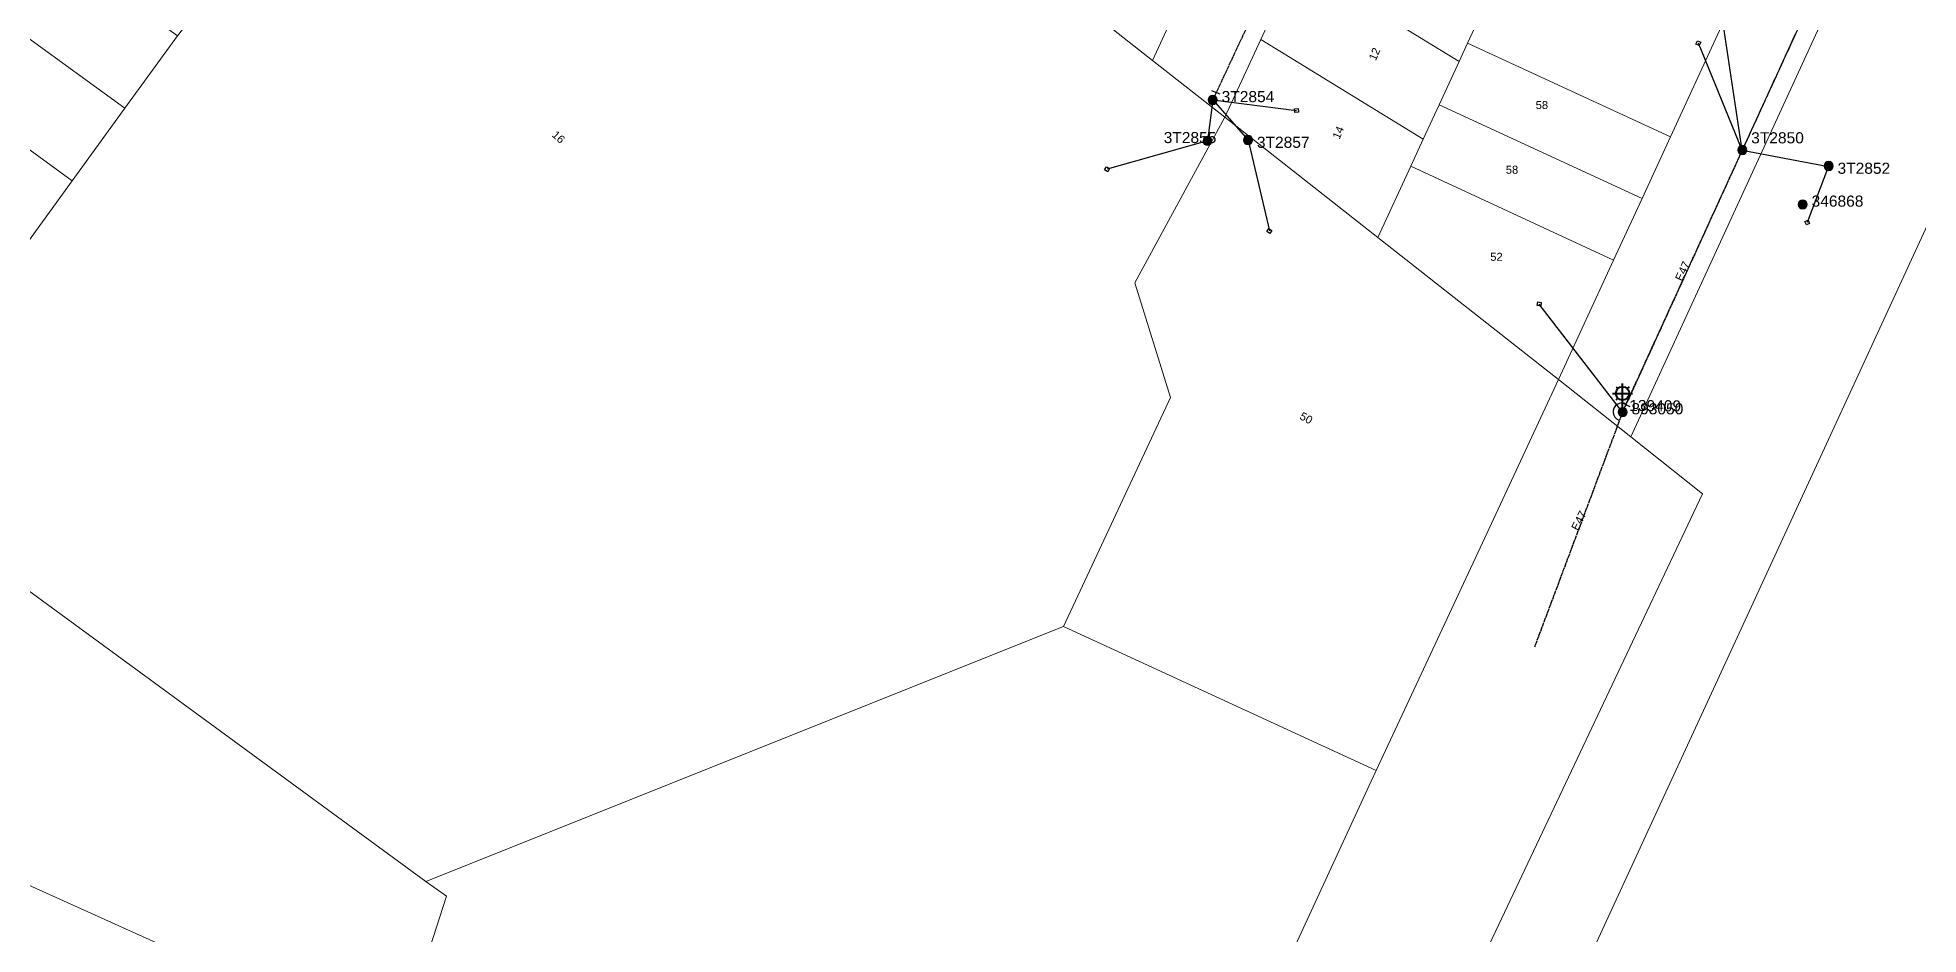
# Model space of a CAD drawing. Header units: metres. Extents: x 268894 to 271187, y 6187806 to 6189595.
# Drawn here: x 269720.7 to 270143.7, y 6188220.2 to 6188421.9 of the extents above; entities that cross this region are included whole.
import ezdxf
from ezdxf.enums import TextEntityAlignment as Align

# ---------------------------------------------------------------- set-up
doc = ezdxf.new("R2010")
doc.units = ezdxf.units.M
doc.linetypes.add('Cable Exist OH', pattern=[1, 1, 0])
doc.layers.get('0').update_dxf_attribs({"color": 6})
doc.layers.add('Cadastre Land Parcels_SP_EXT', color=9, linetype='Continuous', lineweight=5)
doc.layers.add('Cadastre Roads_SP_EXT', color=9, linetype='Continuous', lineweight=5)
for name, color, linetype in [('Equip_SP_SL_EXT', 7, 'Continuous'), ('Mains_LV_EXT', 7, 'Continuous'), ('Mains_SL_EXT', 7, 'Continuous'), ('Services_SP_EXT', 7, 'Continuous'), ('SupportsOH_SP_TR_HV_LV_SL_EXT', 7, 'Continuous')]:
    doc.layers.add(name, color=color, linetype=linetype)
doc.styles.add('iecARIAL', font='arial.ttf', dxfattribs={"height": 2})
doc.styles.add('POLE_LABEL', font='arial.ttf')
doc.styles.get("Standard").update_dxf_attribs({"font": 'arial.ttf'})

# ---------------------------------------------------------------- blocks, each defined once
blk = doc.blocks.new('SL_LANTERN_EXT')
at = {"lineweight": 40}
for p, q in [((-1.46, 5.68), (-1.06, 5.28)), ((0, 1.97), (0, 6.47)), ((1.46, 5.68), (1.06, 5.28)), ((-2.25, 4.22), (2.25, 4.22)), ((-1.46, 2.76), (-1.06, 3.16)), ((0, 0), (0, 2.72)), ((1.46, 2.76), (1.06, 3.16))]:
    blk.add_line(p, q, dxfattribs=at)
blk.add_circle((0, 4.22), 1.5, dxfattribs=at)
at = {"style": 'iecARIAL', "flags": 8}
blk.add_attdef('ASSET_NUM', (1.5, 1.5), '', height=2.5, dxfattribs=at)
for tag, p, height, flags in [('OPERATING_VOLTAGE', (0.98, -1.65), 0.2, 9), ('ORIENTATION', (0.98, -1.85), 0.2, 9), ('OWNED_BY', (0.98, -2.05), 0.2, 9), ('STATE', (0.98, -2.25), 0.2, 9), ('CONSTRUCTED_VOLTAGE', (0.98, -0.65), 0.2, 9), ('CONTROL_TYPE', (0.98, -0.85), 0.2, 9), ('LANTERN_PURPOSE', (0.98, -1.05), 0.2, 9), ('LANTERN_TYPE', (0.98, -1.25), 0.2, 9), ('NO_PHASES', (0.98, -1.45), 0.2, 9), ('USAGE', (0.98, -2.45), 0.2, 9), ('CEXIST', (0.98, -2.65), 0.2, 9), ('CNEW', (0.98, -2.85), 0.2, 9), ('CNUMBER', (0.98, -3.05), 0.2, 9), ('CREMOVE', (0.98, -3.25), 0.2, 9), ('CREPLACE', (0.98, -3.45), 0.2, 9), ('LKINGHEIGHT', (0.98, -3.65), 0.2, 9), ('LBRACKET', (0.98, -3.85), 0.2, 9), ('LBRACKETVOCAB', (0.98, -4.05), 0.2, 9), ('LCATEGORY', (0.98, -4.25), 0.2, 9), ('LNUMBER', (2.18, -3.25), 2.5, 8), ('LCHARGE1', (0.98, -4.45), 0.2, 9), ('LCHARGE1PERCENT', (0.98, -4.65), 0.2, 9), ('LCHARGE2', (0.98, -4.85), 0.2, 9), ('LCHARGE2PERCENT', (0.98, -5.05), 0.2, 9), ('LCHARGE3', (0.98, -5.25), 0.2, 9), ('LCHARGE3PERCENT', (0.98, -5.45), 0.2, 9), ('LEXIST', (0.98, -5.65), 0.2, 9), ('LLAMP', (0.98, -5.85), 0.2, 9), ('LLAMPVOCAB', (0.98, -6.05), 0.2, 9), ('LMAST', (0.98, -6.25), 0.2, 9), ('LMASTVOCAB', (0.98, -6.45), 0.2, 9), ('LNEW', (0.98, -6.65), 0.2, 9), ('LANTNUMBER', (0.98, -6.85), 0.2, 9), ('LOUTREACH', (0.98, -7.25), 0.2, 9), ('LOUTREACHVOCAB', (0.98, -7.45), 0.2, 9), ('LRATECODE', (0.98, -7.65), 0.2, 9), ('LREMOVE', (0.98, -7.85), 0.2, 9), ('LREPLACE', (0.98, -8.05), 0.2, 9), ('LTYPE', (0.98, -8.25), 0.2, 9), ('LTYPEVOCAB', (0.98, -8.45), 0.2, 9), ('LEGEND', (0.98, -8.65), 0.2, 9), ('STREETNAME', (0.98, -9.25), 0.2, 9), ('SUBURB', (0.98, -9.45), 0.2, 1), ('LOCATION', (0.98, -8.85), 0.2, 9), ('NOTES', (0.98, -9.05), 0.2, 9)]:
    blk.add_attdef(tag, p, '', height=height, dxfattribs=dict(flags=flags))
blk = doc.blocks.new('CCP_EXT')
blk.add_wipeout([(0, 0.57), (0.57, 0), (0, -0.57), (-0.57, 0)])
blk.add_lwpolyline([(-0.57, 0), (0, 0.57), (0.57, 0), (0, -0.57), (-0.57, 0)])
at = {"flags": 1}
blk.add_attdef('Z', (0, 0), '', height=0.2, dxfattribs=at)
at = {"flags": 9}
for tag, p in [('CCP_TYPE', (0, 0)), ('CONSTRUCTED_VOLTAGE', (0, -0.2)), ('OPERATING_VOLTAGE', (0, -0.6)), ('ORIENTATION', (0, -0.8)), ('OWNED_BY', (0, -1)), ('STATE', (0, -1.8)), ('NO_PHASES', (0, -0.4)), ('USAGE', (0, -1.2)), ('LEGEND', (0, -1.4)), ('LIFE_SUPPORT', (0, -1.6)), ('NOTES', (0, -2))]:
    blk.add_attdef(tag, text='', height=0.2, dxfattribs=at).set_placement(p, align=Align.MIDDLE_LEFT)
blk = doc.blocks.new('POLE_EXT')
blk.add_hatch(color=256).paths.add_polyline_path([(-1, 0, 1), (1, 0, 1)])
blk.add_lwpolyline([(-1, 0, 1), (1, 0, 1)], format="xyb", close=True)
for tag, height, flags, p in [('pNumber', 2.5, 8, (-17.84, 2.07)), ('OWNED_BY', 0.2, 9, (1.35, -0.4)), ('SPECIAL_USE', 0.2, 9, (1.35, -0.8)), ('STATE', 0.2, 9, (1.35, -1)), ('cLV', 0.2, 9, (1.35, -1.4)), ('hDepth', 0.2, 9, (1.35, -1.6)), ('hDia', 0.2, 9, (1.35, -1.8)), ('cHV', 0.2, 9, (1.35, -2)), ('cLinedev', 0.2, 9, (1.35, -3.4)), ('pExisting', 0.2, 9, (1.35, -3.8)), ('PARENT', 0.2, 9, (1.35, -0.6)), ('USAGE', 0.2, 9, (1.35, -1.2)), ('LBRACKET', 0.2, 9, (1.35, -2.2)), ('LExisting', 0.2, 9, (1.35, -2.4)), ('LANTNUMBER', 0.2, 9, (1.35, -2.6)), ('LOther', 0.2, 9, (1.35, -2.8)), ('LRemove', 0.2, 9, (1.35, -3)), ('LEGEND', 0.2, 9, (1.35, -3.2)), ('LOCATION', 0.2, 9, (1.35, -3.6)), ('PFNUMBER', 0.2, 9, (1.35, -4)), ('NEWPFNUMBER', 0.2, 9, (1.35, -4.2)), ('pFooting', 0.2, 9, (1.35, -4.4)), ('pNew', 0.2, 9, (1.35, -4.6)), ('pRelocate', 0.2, 9, (1.35, -5)), ('pRemove', 0.2, 9, (1.35, -5.2)), ('pReplace', 0.2, 9, (1.35, -5.4)), ('pStay', 0.2, 9, (1.35, -5.6)), ('pType', 0.2, 9, (1.35, -5.8)), ('cspan', 0.2, 9, (1.35, -6)), ('STREETNAME', 0.2, 9, (1.35, -6.2)), ('SUBURB', 0.2, 9, (1.35, -6.4)), ('OPERATED_BY', 0.2, 9, (1.36, -7.01)), ('NOTES', 0.2, 9, (1.35, -6.6)), ('MAINTAINED_BY', 0.2, 9, (1.36, -6.81))]:
    blk.add_attdef(tag, text='', height=height, dxfattribs=dict(flags=flags)).set_placement(p, align=Align.MIDDLE_LEFT)
at = {"style": 'POLE_LABEL'}
for tag, height, flags, p in [('STRUCTURE_PLANT_NUMBER', 0.2, 9, (1.35, 0.03)), ('ASSET_NUM', 2.5, 8, (2, 2)), ('STREET_CODE', 0.2, 9, (1.35, -0.2))]:
    blk.add_attdef(tag, text='', height=height, dxfattribs=dict(at, flags=flags)).set_placement(p, align=Align.MIDDLE_LEFT)
at = {"flags": 1}
blk.add_attdef('Z', (1.35, -7.33), '', height=0.2, dxfattribs=at)
blk = doc.blocks.new('End Shackle_EXT')
blk.add_wipeout([(0, 0.25), (1.81, 0.25), (1.82, -0.25), (0, -0.25)])
blk.add_line((1.81, -1), (1.81, 1))
at = {"flags": 1}
blk.add_attdef('Z', (0, 0), '', height=0.2, dxfattribs=at)
at = {"flags": 9}
for tag, p in [('CONNECTOR_TYPE', (0, 0)), ('CONSTRUCTED_VOLTAGE', (0, -0.2)), ('OPERATING_VOLTAGE', (0, -0.6)), ('ORIENTATION', (0, -0.8)), ('OWNED_BY', (0, -1)), ('STATE', (0, -1.2)), ('NO_PHASES', (0, -0.4)), ('USAGE', (0, -1.4)), ('NOTES', (0, -1.6))]:
    blk.add_attdef(tag, text='', height=0.2, dxfattribs=at).set_placement(p, align=Align.MIDDLE_LEFT)

msp = doc.modelspace()

# ---------------------------------------------------------------- linework, layer by layer
at = {"layer": 'Cadastre Land Parcels_SP_EXT', "linetype": 'Continuous'}
for points in [[(270382.14, 6188678.56), (270339.39, 6188642.6), (270322.12, 6188628.08), (270267.33, 6188578.19), (270214.85, 6188523.55), (270179.62, 6188453.38), (270000.86, 6188065.55), (269986.54, 6188035.29), (270075.5, 6188022.48), (270183.41, 6188006.95), (270280.42, 6187992.98), (270255.14, 6187809.69), (270282.86, 6187805.7), (270307.2, 6187981.88), (270307.2, 6187981.88), (270377.68, 6187996.39)], [(269682.81, 6188323.75), (269808.06, 6188232.12), (269951.4, 6188289.5), (269975.49, 6188340.97), (269967.45, 6188366.76), (269987.73, 6188404.03), (269971.46, 6188416.81), (269948.63, 6188434.76), (269948.63, 6188434.76), (269934.28, 6188446.04), (269919.93, 6188457.32), (269905.59, 6188468.6), (269891.24, 6188479.88), (269876.89, 6188491.16), (269868.44, 6188497.8), (269807.94, 6188424.3), (269776.42, 6188451.68), (269763.21, 6188436.47), (269752.17, 6188422.36), (269740.35, 6188406.05), (269728.52, 6188389.74), (269716.69, 6188373.43)]]:
    msp.add_lwpolyline(points, dxfattribs=at)
for points in [[(269940.32, 6187953.33), (269986.54, 6188035.29), (270000.86, 6188065.55), (270179.62, 6188453.38), (270214.85, 6188523.55), (270267.33, 6188578.19), (270322.12, 6188628.08), (270339.39, 6188642.6), (270262.55, 6188655.84), (270258.78, 6188652.4), (270222.09, 6188619.01), (270186.13, 6188555.61), (270177, 6188538.88), (270168.53, 6188522.06), (270142.68, 6188470.7), (270136.41, 6188457.1), (270079.01, 6188332.15), (270095.17, 6188319.31), (269919.63, 6187948.18), (269861.07, 6187857.04), (269870.56, 6187862.39), (269889.03, 6187862.39), (269940.32, 6187953.33)], [(269989.52, 6188456.08), (269988.09, 6188461.56), (269978.26, 6188468.76), (269948.63, 6188434.76), (269971.46, 6188416.81), (269989.52, 6188456.08)], [(270042.3, 6188420.68), (270048.44, 6188433.99), (270011.83, 6188456.41), (270007.33, 6188446.63), (270003.8, 6188438.97), (270040.39, 6188416.55), (270042.3, 6188420.68)], [(270100.71, 6188427.27), (270055.06, 6188448.36), (270048.68, 6188434.52), (270048.44, 6188433.99), (270042.3, 6188420.68), (270087.93, 6188399.59), (270100.71, 6188427.27)], [(269752.17, 6188422.36), (269725.62, 6188441.67), (269712.97, 6188425.97), (269740.35, 6188406.05), (269752.17, 6188422.36)], [(270035.91, 6188406.84), (270040.39, 6188416.55), (270003.8, 6188438.97), (269995.78, 6188421.52), (270032.35, 6188399.11), (270035.91, 6188406.84)], [(269740.35, 6188406.05), (269712.97, 6188425.97), (269711.18, 6188423.75), (269701.22, 6188409.62), (269728.52, 6188389.74), (269740.35, 6188406.05)], [(270029.53, 6188393), (270032.35, 6188399.11), (269995.78, 6188421.52), (269987.73, 6188404.03), (270022.14, 6188376.99), (270029.53, 6188393)], [(270087.93, 6188399.59), (270042.3, 6188420.68), (270040.39, 6188416.55), (270035.91, 6188406.84), (270081.55, 6188385.75), (270087.93, 6188399.59)], [(269728.52, 6188389.74), (269701.22, 6188409.62), (269689.63, 6188393.17), (269716.69, 6188373.43), (269728.52, 6188389.74)], [(270046.16, 6188309.42), (270062.77, 6188345.05), (270022.14, 6188376.99), (269987.73, 6188404.03), (269967.45, 6188366.76), (269975.49, 6188340.97), (269951.4, 6188289.5), (270021.78, 6188257.12), (270046.16, 6188309.42)], [(270081.55, 6188385.75), (270035.91, 6188406.84), (270032.35, 6188399.11), (270029.53, 6188393), (270075.16, 6188371.91), (270081.55, 6188385.75)], [(270075.16, 6188371.91), (270029.53, 6188393), (270022.14, 6188376.99), (270062.77, 6188345.05), (270075.16, 6188371.91)], [(269812.66, 6188228.79), (269808.06, 6188232.12), (269682.81, 6188323.75), (269655.61, 6188343.64), (269647.18, 6188349.65), (269616.89, 6188277.22), (269801.43, 6188193.94), (269812.66, 6188228.79)], [(269861.07, 6187857.04), (269919.63, 6187948.18), (270095.17, 6188319.31), (270079.01, 6188332.15), (270062.77, 6188345.05), (270046.16, 6188309.42), (270021.78, 6188257.12), (270020.65, 6188254.68), (269937.4, 6188074.33), (269934.84, 6188069.32), (269913.12, 6188026.7), (269898.35, 6187997.73), (269896.03, 6187993.56), (269883.92, 6187971.81), (269850.85, 6187917.39), (269837.22, 6187894.96), (269812.53, 6187858), (269834.55, 6187848.9), (269861.07, 6187857.04)]]:
    msp.add_lwpolyline(points, close=True, dxfattribs=at)
at = {"layer": 'Mains_LV_EXT', "linetype": 'Cable Exist OH'}
msp.add_lwpolyline([(270130.3, 6188453.82), (270104.09, 6188396.65)], dxfattribs=at)
at = {"layer": 'Mains_LV_EXT', "linetype": 'Continuous'}
msp.add_lwpolyline([(270078, 6188339.5, 1.075141), (270076.3, 6188335.89)], format="xyb", dxfattribs=at)
at = {"layer": 'Mains_SL_EXT', "linetype": 'Cable Exist OH'}
msp.add_lwpolyline([(270128.29, 6188449.58), (270104.09, 6188396.65)], dxfattribs=at)
at = {"layer": 'Services_SP_EXT'}
for points in [[(270104.07, 6188396.6), (270098.86, 6188431.2)], [(269985, 6188407.92), (269983.81, 6188398.71)], [(269985, 6188407.92), (269992.93, 6188398.89)], [(270104.09, 6188396.65), (270123.48, 6188392.95)]]:
    msp.add_lwpolyline(points, dxfattribs=at)

# ---------------------------------------------------------------- block references
at = {"layer": 'Equip_SP_SL_EXT'}
ref = msp.add_blockref('SL_LANTERN_EXT', (270077.17, 6188337.7), dxfattribs=at)
ref.add_attrib('ASSET_NUM', '139409', dxfattribs={"layer": '0', "height": 2.5, "rotation": 359.4407, "style": 'iecARIAL'}).set_placement((270078.67, 6188339.2), align=Align.MIDDLE_LEFT)
at = {"layer": 'SupportsOH_SP_TR_HV_LV_SL_EXT'}
ref = msp.add_blockref('POLE_EXT', (269983.81, 6188398.71), dxfattribs=at)
ref.add_attrib('ASSET_NUM', '3T2855', dxfattribs={"layer": '0', "height": 2.5, "style": 'POLE_LABEL'}).set_placement((269985.81, 6188399.46), align=Align.MIDDLE_RIGHT)
ref = msp.add_blockref('POLE_EXT', (269992.93, 6188398.89), dxfattribs=at)
ref.add_attrib('ASSET_NUM', '3T2857', dxfattribs={"layer": '0', "height": 2.5, "style": 'POLE_LABEL'}).set_placement((269994.93, 6188399.64), align=Align.TOP_LEFT)
ref = msp.add_blockref('POLE_EXT', (270104.09, 6188396.65), dxfattribs=at)
ref.add_attrib('ASSET_NUM', '3T2850', dxfattribs={"layer": '0', "height": 2.5, "style": 'POLE_LABEL'}).set_placement((270106.09, 6188397.4), align=Align.BOTTOM_LEFT)
ref = msp.add_blockref('POLE_EXT', (270123.51, 6188393.05), dxfattribs=at)
ref.add_attrib('ASSET_NUM', '3T2852', dxfattribs={"layer": '0', "height": 2.5, "style": 'POLE_LABEL'}).set_placement((270125.51, 6188393.8), align=Align.TOP_LEFT)
ref = msp.add_blockref('POLE_EXT', (270117.68, 6188384.41), dxfattribs=at)
ref.add_attrib('ASSET_NUM', '346868', dxfattribs={"layer": '0', "height": 2.5, "style": 'POLE_LABEL'}).set_placement((270119.68, 6188385.16), align=Align.MIDDLE_LEFT)

# ---------------------------------------------------------------- texts
at = {"layer": 'Cadastre Land Parcels_SP_EXT'}
for s, rotation, p in [('12', 66.93, (270021.65, 6188416.6)), ('16', 317.4792, (269836.23, 6188399.86)), ('14', 67.05, (270013.5, 6188398.93)), ('50', 331.7634, (270004.37, 6188336.23))]:
    msp.add_text(s, height=1.8, rotation=rotation, dxfattribs=at).set_placement(p)
for s, p in [('58', (270057.62, 6188405.88)), ('58', (270050.9, 6188391.32)), ('52', (270047.4, 6188371.74))]:
    msp.add_text(s, height=1.8, dxfattribs=at).set_placement(p)
at = {"layer": 'Mains_LV_EXT'}
for rotation, p in [(65.0357, (270090.52, 6188367.01)), (63.1155, (270067.12, 6188310.9))]:
    msp.add_text('E47', height=1.8, rotation=rotation, dxfattribs=at).set_placement(p)

# ---------------------------------------------------------------- next in the draw order: block references
at = {"layer": 'Services_SP_EXT'}
for p, rotation in [((270094.21, 6188420.67), 111.351959677183), ((270003.85, 6188405.53), 321.3924667418134), ((269961.24, 6188392.32), 194.6016540439506), ((269997.74, 6188378.44), 282.0802499630248), ((270118.71, 6188380.37), 248.0737678802385), ((270058.42, 6188362.01), 125.7337458721517)]:
    msp.add_blockref('CCP_EXT', p, dxfattribs=dict(at, rotation=rotation))

# ---------------------------------------------------------------- next in the draw order: linework, layer by layer
at = {"layer": 'Cadastre Roads_SP_EXT', "linetype": 'Continuous'}
msp.add_lwpolyline([(269995.78, 6188421.52), (270003.8, 6188438.97), (270007.33, 6188446.63), (269997.07, 6188452.07), (269989.52, 6188456.08), (269971.46, 6188416.81), (269987.73, 6188404.03), (269995.78, 6188421.52)], close=True, dxfattribs=at)
at = {"layer": 'Services_SP_EXT'}
for points in [[(270104.09, 6188396.65), (270094.21, 6188420.67)], [(269985, 6188407.92), (270003.85, 6188405.53)], [(269983.81, 6188398.71), (269961.24, 6188392.32)], [(269992.93, 6188398.89), (269997.74, 6188378.44)], [(270123.51, 6188393.05), (270118.71, 6188380.37)], [(270077.17, 6188337.7), (270058.42, 6188362.01)]]:
    msp.add_lwpolyline(points, dxfattribs=at)

# ---------------------------------------------------------------- next in the draw order: block references
at = {"layer": 'Mains_LV_EXT', "rotation": 66.52900688827924}
msp.add_blockref('End Shackle_EXT', (269985, 6188407.92), dxfattribs=at)
at = {"layer": 'Mains_SL_EXT', "rotation": 63.93072180141201}
msp.add_blockref('End Shackle_EXT', (270077.17, 6188337.7), dxfattribs=at)

# ---------------------------------------------------------------- next in the draw order: linework, layer by layer
at = {"layer": 'Mains_LV_EXT', "linetype": 'Cable Exist OH'}
for points in [[(269992.33, 6188423.6), (269985, 6188407.92)], [(270104.07, 6188396.6), (270077.17, 6188337.85)], [(270077.17, 6188337.7), (270057.34, 6188284.8)]]:
    msp.add_lwpolyline(points, dxfattribs=at)
at = {"layer": 'Mains_SL_EXT', "linetype": 'Cable Exist OH'}
msp.add_lwpolyline([(270104.09, 6188396.65), (270077.17, 6188337.7)], dxfattribs=at)

# ---------------------------------------------------------------- next in the draw order: block references
at = {"layer": 'SupportsOH_SP_TR_HV_LV_SL_EXT'}
ref = msp.add_blockref('POLE_EXT', (269985, 6188407.92), dxfattribs=at)
ref.add_attrib('ASSET_NUM', '3T2854', dxfattribs={"layer": '0', "height": 2.5, "style": 'POLE_LABEL'}).set_placement((269987, 6188408.67), align=Align.MIDDLE_LEFT)
ref = msp.add_blockref('POLE_EXT', (270077.17, 6188337.7), dxfattribs=at)
ref.add_attrib('ASSET_NUM', '893050', dxfattribs={"layer": '0', "height": 2.5, "style": 'POLE_LABEL'}).set_placement((270079.17, 6188338.45), align=Align.MIDDLE_LEFT)

doc.saveas('drawing.dxf')
